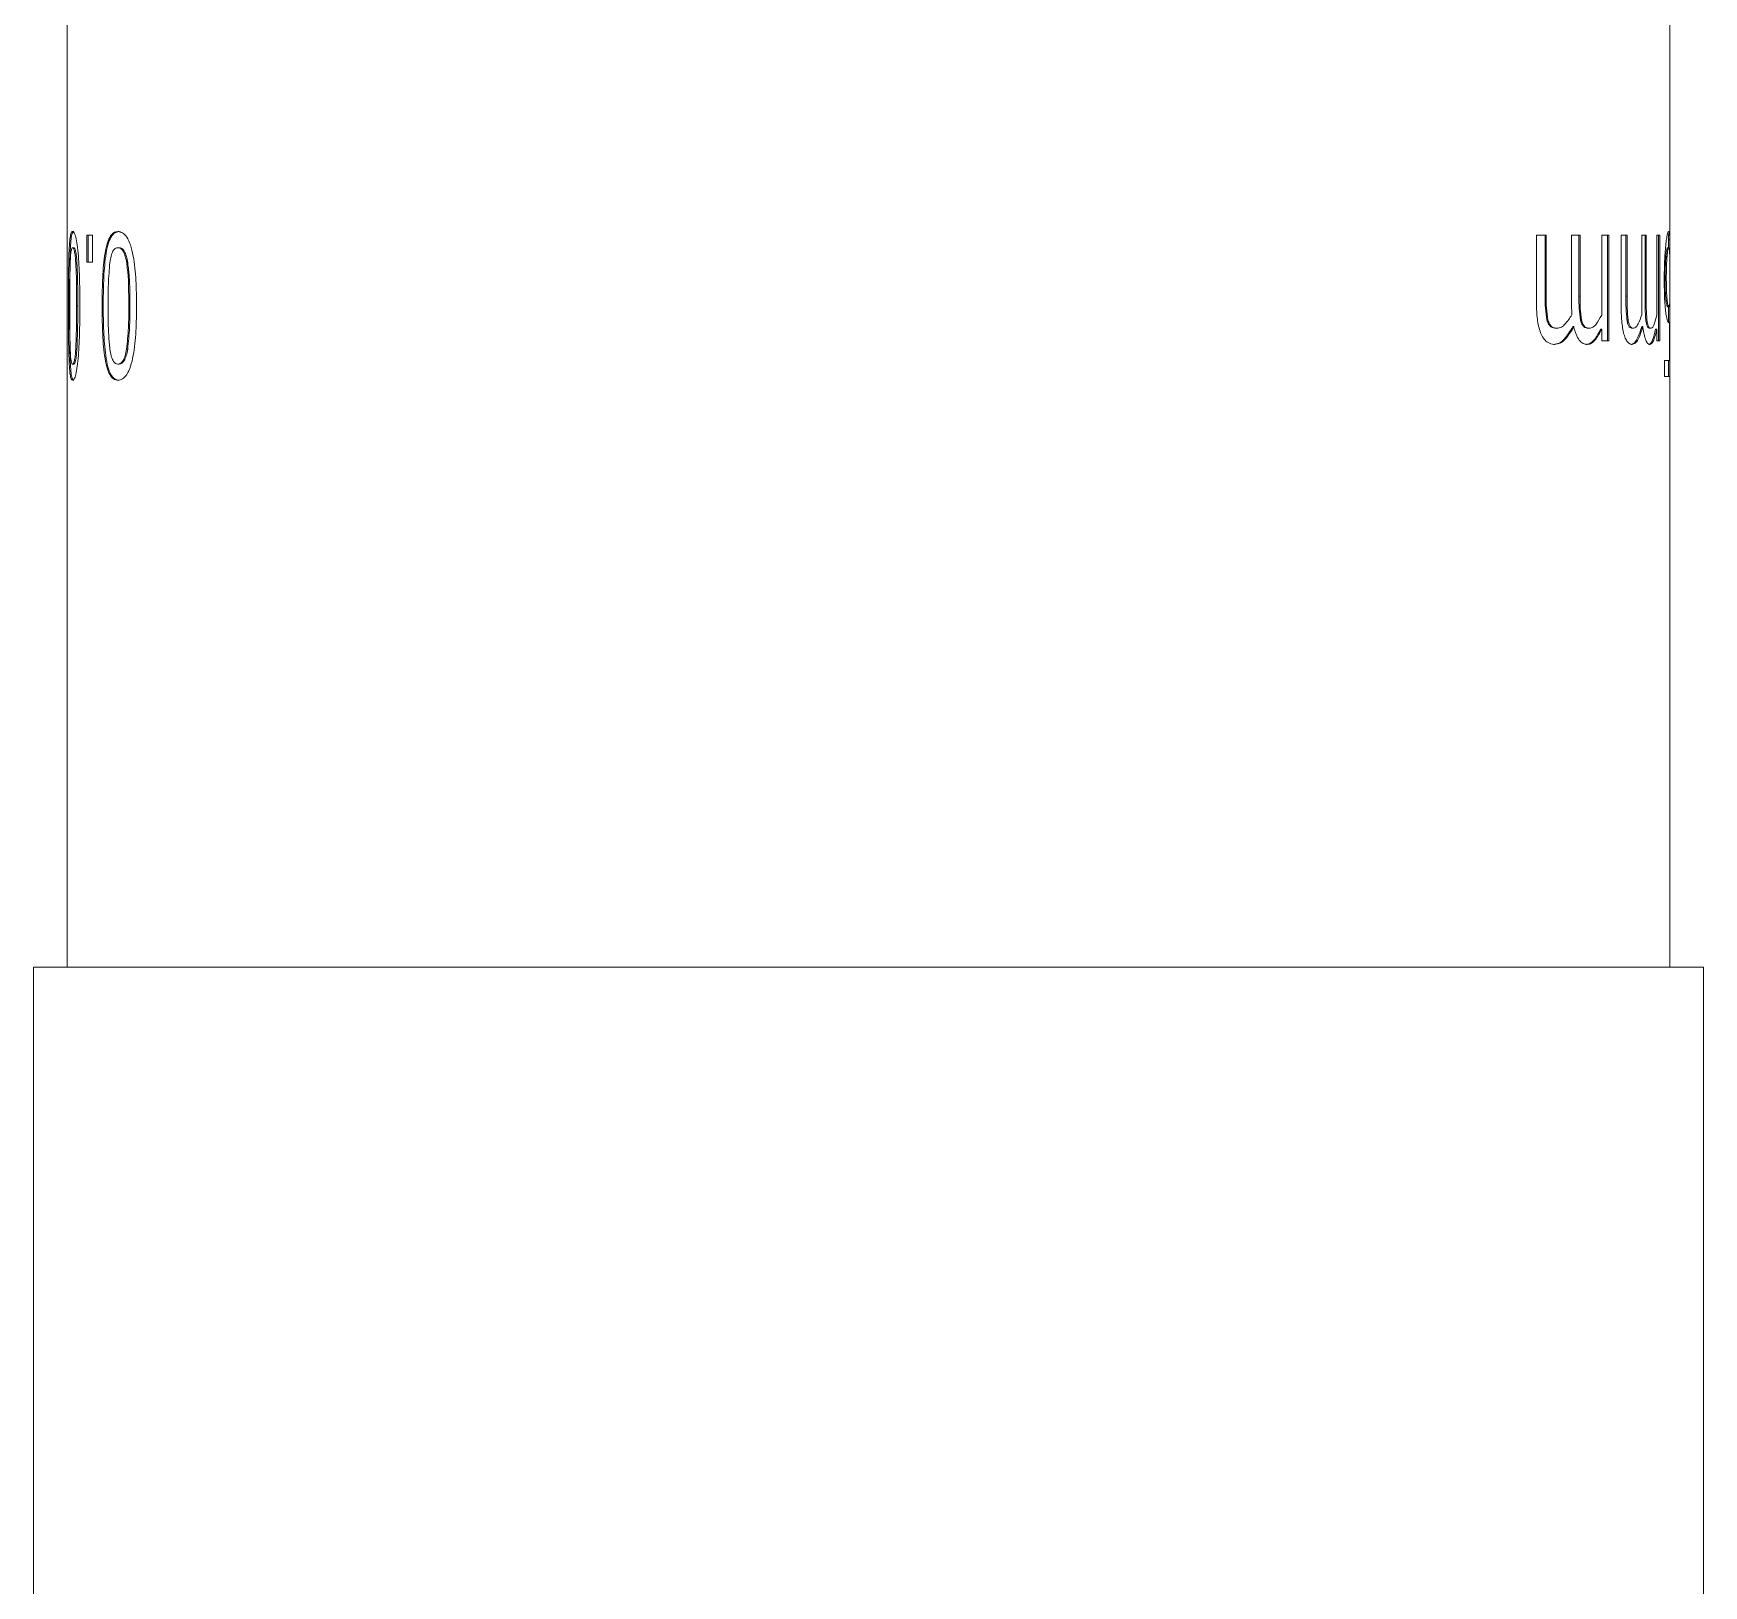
# Model space of a CAD drawing. Header units: millimetres. Extents: x 2 to 278, y 1 to 215.
# Drawn here: x 31.78 to 40.78, y 17.62 to 25.98 of the extents above; entities that cross this region are included whole.
import ezdxf

# ---------------------------------------------------------------- set-up
doc = ezdxf.new("R2010")
doc.units = ezdxf.units.MM

msp = doc.modelspace()

# ---------------------------------------------------------------- linework, layer by layer
at = {"color": 7, "linetype": 'Continuous', "lineweight": 18}
for p, q in [((31.9663, 29.9782), (31.9663, 24.8982)), ((40.6023, 20.9562), (40.6023, 29.9782)), ((31.9663, 24.8982), (31.9664, 24.8982)), ((31.9664, 24.8982), (31.9664, 24.821)), ((31.9956, 24.9175), (32.0019, 24.9175)), ((32.0729, 24.7535), (32.0729, 24.8982)), ((32.0729, 24.8982), (32.1024, 24.8982)), ((32.0791, 24.7535), (32.0791, 24.8982)), ((32.1024, 24.8982), (32.1024, 24.7535)), ((32.2398, 24.9175), (32.2457, 24.9175)), ((39.8839, 24.5265), (39.8839, 24.8982)), ((39.8839, 24.8982), (39.9363, 24.8982)), ((39.9309, 24.8982), (39.9309, 24.569)), ((39.9363, 24.8982), (39.9363, 24.569)), ((40.0732, 24.8982), (40.1185, 24.8982)), ((40.0732, 24.528), (40.0732, 24.8982)), ((40.1129, 24.8982), (40.1129, 24.569)), ((40.1185, 24.8982), (40.1185, 24.569)), ((40.2351, 24.8982), (40.2731, 24.8982)), ((40.2351, 24.4665), (40.2351, 24.8982)), ((40.2672, 24.8982), (40.2672, 24.3291)), ((40.2731, 24.8982), (40.2731, 24.3291)), ((40.3397, 24.5265), (40.3397, 24.8982)), ((40.3397, 24.8982), (40.3718, 24.8982)), ((40.3658, 24.8982), (40.3658, 24.569)), ((40.3718, 24.8982), (40.3718, 24.569)), ((40.4508, 24.8982), (40.4751, 24.8982)), ((40.4508, 24.528), (40.4508, 24.8982)), ((40.4689, 24.8982), (40.4689, 24.569)), ((40.4751, 24.8982), (40.4751, 24.569)), ((40.5319, 24.8982), (40.5482, 24.8982)), ((40.5319, 24.4665), (40.5319, 24.8982)), ((40.5419, 24.8982), (40.5419, 24.3291)), ((40.5482, 24.8982), (40.5482, 24.3291)), ((40.5959, 24.8724), (40.5959, 24.8307)), ((40.6023, 24.8724), (40.5959, 24.8724)), ((40.6023, 24.8724), (40.6023, 24.7631)), ((31.9663, 24.821), (31.9663, 24.3098)), ((32.0019, 24.8307), (31.9956, 24.8307)), ((32.0729, 24.7535), (32.1024, 24.7535)), ((32.2457, 24.8307), (32.2398, 24.8307)), ((40.5874, 24.7841), (40.581, 24.7841)), ((40.5962, 24.8307), (40.5898, 24.8307)), ((32.0189, 24.7484), (32.0126, 24.7484)), ((32.2928, 24.7484), (32.287, 24.7484)), ((40.5834, 24.6592), (40.5771, 24.6592)), ((31.9729, 24.5167), (31.9792, 24.5167)), ((32.0233, 24.5176), (32.017, 24.5176)), ((32.1546, 24.5167), (32.1606, 24.5167)), ((32.3041, 24.5176), (32.2982, 24.5176)), ((39.9363, 24.569), (39.9309, 24.569)), ((40.0749, 24.4691), (40.0732, 24.528)), ((40.1185, 24.569), (40.1129, 24.569)), ((40.3718, 24.569), (40.3658, 24.569)), ((40.4517, 24.4691), (40.4508, 24.528)), ((40.4751, 24.569), (40.4689, 24.569)), ((40.5878, 24.5481), (40.5815, 24.5481)), ((40.5975, 24.5124), (40.5911, 24.5124)), ((40.5957, 24.5124), (40.5957, 24.4296)), ((40.5975, 24.5124), (40.6021, 24.5317)), ((40.6021, 24.5317), (40.6021, 24.1362)), ((39.9455, 24.4417), (39.9401, 24.4417)), ((39.9956, 24.3966), (39.9901, 24.3966)), ((40.0846, 24.4055), (40.079, 24.4055)), ((40.1264, 24.4411), (40.1207, 24.4411)), ((40.1694, 24.3966), (40.1637, 24.3966)), ((40.2351, 24.3922), (40.2293, 24.3922)), ((40.2351, 24.3291), (40.2351, 24.3922)), ((40.3773, 24.4417), (40.3713, 24.4417)), ((40.4069, 24.3966), (40.4009, 24.3966)), ((40.457, 24.4055), (40.4509, 24.4055)), ((40.4792, 24.4411), (40.473, 24.4411)), ((40.501, 24.3966), (40.4948, 24.3966)), ((40.5319, 24.3922), (40.5257, 24.3922)), ((40.5319, 24.3291), (40.5319, 24.3922)), ((40.5999, 24.4296), (40.5936, 24.4296)), ((40.5999, 24.223), (40.5999, 24.4296)), ((31.9663, 24.3098), (31.9664, 24.3098)), ((31.9664, 24.3098), (31.9664, 24.2423)), ((39.9815, 24.3098), (39.9761, 24.3098)), ((40.1573, 24.3098), (40.1516, 24.3098)), ((40.2351, 24.3291), (40.2731, 24.3291)), ((40.3987, 24.3098), (40.3927, 24.3098)), ((40.495, 24.3098), (40.4888, 24.3098)), ((40.5319, 24.3291), (40.5482, 24.3291)), ((31.9663, 24.2404), (31.9663, 20.9562)), ((31.9664, 24.2423), (31.9664, 24.2404)), ((32.0188, 24.2843), (32.0125, 24.2843)), ((32.2926, 24.2843), (32.2867, 24.2843)), ((40.5733, 24.223), (40.5999, 24.223)), ((40.5733, 24.1362), (40.5733, 24.223)), ((40.5957, 24.223), (40.5957, 24.1362)), ((32.0019, 24.2037), (31.9956, 24.2037)), ((32.2457, 24.2037), (32.2398, 24.2037)), ((40.5733, 24.1362), (40.6021, 24.1362)), ((31.9956, 24.1169), (32.0019, 24.1169)), ((32.2398, 24.1169), (32.2457, 24.1169)), ((31.7843, 20.9562), (31.7843, 10.3279)), ((31.7843, 20.9562), (40.7843, 20.9562)), ((40.7843, 10.3279), (40.7843, 20.9562))]:
    msp.add_line(p, q, dxfattribs=at)
for points, knots in [([(31.9729, 24.5167), (31.973, 24.5623), (31.9731, 24.6534), (31.9746, 24.7669), (31.9779, 24.8456), (31.9821, 24.8899), (31.987, 24.9094), (31.9917, 24.9166), (31.9943, 24.9172), (31.9956, 24.9175)], [0, 0, 0, 0, 0.250444, 0.500204, 0.629673, 0.74991, 0.874737, 0.937355, 1, 1, 1, 1]), ([(31.9792, 24.5167), (31.9793, 24.5623), (31.9794, 24.6534), (31.981, 24.7669), (31.9842, 24.8457), (31.9884, 24.8894), (31.9933, 24.9111), (31.9971, 24.9134), (31.9985, 24.9142)], [0, 0, 0, 0, 0.266121, 0.531491, 0.669021, 0.796659, 0.92913, 1, 1, 1, 1]), ([(31.9956, 24.9175), (31.9984, 24.9163), (32.0039, 24.914), (32.0129, 24.8903), (32.0212, 24.8462), (32.0291, 24.7676), (32.0338, 24.6541), (32.0343, 24.5632), (32.0345, 24.5176)], [0, 0, 0, 0, 0.125111, 0.249993, 0.36919, 0.499633, 0.749486, 1, 1, 1, 1]), ([(32.1546, 24.5167), (32.1549, 24.5623), (32.1557, 24.6534), (32.1635, 24.7669), (32.1782, 24.8456), (32.195, 24.8899), (32.2126, 24.9094), (32.2278, 24.9166), (32.2358, 24.9172), (32.2398, 24.9175)], [0, 0, 0, 0, 0.250444, 0.500204, 0.629673, 0.74991, 0.874737, 0.937355, 1, 1, 1, 1]), ([(32.1606, 24.5167), (32.161, 24.5623), (32.1618, 24.6534), (32.1696, 24.7669), (32.1842, 24.8456), (32.2011, 24.8897), (32.222, 24.914), (32.2378, 24.9163), (32.2457, 24.9175)], [0, 0, 0, 0, 0.250623, 0.500537, 0.630057, 0.750262, 0.875018, 1, 1, 1, 1]), ([(32.2398, 24.9175), (32.2478, 24.9163), (32.264, 24.914), (32.288, 24.8903), (32.3086, 24.8462), (32.3276, 24.7676), (32.3386, 24.6541), (32.3397, 24.5632), (32.3402, 24.5176)], [0, 0, 0, 0, 0.125111, 0.249993, 0.36919, 0.499633, 0.749486, 1, 1, 1, 1]), ([(40.5722, 24.6584), (40.5726, 24.6927), (40.5733, 24.7612), (40.5778, 24.8157), (40.5801, 24.8429)], [0, 0, 0, 0, 0.500488, 1, 1, 1, 1]), ([(40.5801, 24.8429), (40.5815, 24.855), (40.5843, 24.8792), (40.5902, 24.9109), (40.5937, 24.9149), (40.596, 24.9175)], [0, 0, 0, 0, 0.250283, 0.500645, 1, 1, 1, 1]), ([(40.5927, 24.91), (40.5932, 24.9091), (40.5954, 24.9053), (40.5957, 24.8865), (40.5959, 24.8724)], [0, 0, 0, 0, 0.248689, 1, 1, 1, 1]), ([(40.596, 24.9175), (40.5977, 24.9156), (40.6013, 24.9118), (40.6019, 24.8856), (40.6023, 24.8724)], [0, 0, 0, 0, 0.497906, 1, 1, 1, 1]), ([(31.9826, 24.75), (31.9817, 24.7119), (31.98, 24.6356), (31.98, 24.5564), (31.98, 24.5167)], [0, 0, 0, 0, 0.499059, 1, 1, 1, 1]), ([(31.9956, 24.8307), (31.9941, 24.83), (31.991, 24.8288), (31.9871, 24.8138), (31.9842, 24.7864), (31.9831, 24.7622), (31.9826, 24.75)], [0, 0, 0, 0, 0.25041, 0.500285, 0.749896, 1, 1, 1, 1]), ([(32.0126, 24.7484), (32.0117, 24.7607), (32.01, 24.7854), (32.0056, 24.8137), (32.0005, 24.8289), (31.9973, 24.8301), (31.9956, 24.8307)], [0, 0, 0, 0, 0.250222, 0.499889, 0.749552, 1, 1, 1, 1]), ([(32.0189, 24.7484), (32.018, 24.7607), (32.0162, 24.7853), (32.0119, 24.8137), (32.0068, 24.8289), (32.0036, 24.8301), (32.0019, 24.8307)], [0, 0, 0, 0, 0.250374, 0.500084, 0.749673, 1, 1, 1, 1]), ([(32.1965, 24.75), (32.1932, 24.7119), (32.1865, 24.6356), (32.1867, 24.5564), (32.1868, 24.5167)], [0, 0, 0, 0, 0.499059, 1, 1, 1, 1]), ([(32.2398, 24.8307), (32.235, 24.83), (32.2256, 24.8288), (32.2127, 24.8138), (32.2025, 24.7864), (32.1985, 24.7622), (32.1965, 24.75)], [0, 0, 0, 0, 0.2504096, 0.5002853, 0.7498959, 1, 1, 1, 1]), ([(32.287, 24.7484), (32.2847, 24.7607), (32.28, 24.7854), (32.2685, 24.8137), (32.2543, 24.8289), (32.2446, 24.8301), (32.2398, 24.8307)], [0, 0, 0, 0, 0.250222, 0.499889, 0.749552, 1, 1, 1, 1]), ([(32.2928, 24.7484), (32.2905, 24.7607), (32.2859, 24.7853), (32.2744, 24.8137), (32.2602, 24.8289), (32.2505, 24.8301), (32.2457, 24.8307)], [0, 0, 0, 0, 0.250374, 0.500084, 0.749673, 1, 1, 1, 1]), ([(40.581, 24.7841), (40.5804, 24.7755), (40.5791, 24.7582), (40.5774, 24.7162), (40.5772, 24.6819), (40.5771, 24.6592)], [0, 0, 0, 0, 0.250087, 0.500377, 1, 1, 1, 1]), ([(40.5898, 24.8307), (40.5884, 24.8289), (40.5864, 24.8262), (40.5832, 24.8073), (40.5817, 24.7918), (40.581, 24.7841)], [0, 0, 0, 0, 0.499576, 0.749685, 1, 1, 1, 1]), ([(40.5874, 24.7841), (40.5867, 24.7755), (40.5855, 24.7582), (40.5837, 24.7162), (40.5835, 24.6819), (40.5834, 24.6592)], [0, 0, 0, 0, 0.250171, 0.500471, 1, 1, 1, 1]), ([(40.5962, 24.8307), (40.5948, 24.8289), (40.5927, 24.8262), (40.5895, 24.8073), (40.5881, 24.7918), (40.5874, 24.7841)], [0, 0, 0, 0, 0.499669, 0.749771, 1, 1, 1, 1]), ([(40.6023, 24.7631), (40.6019, 24.7817), (40.6012, 24.8187), (40.5978, 24.8267), (40.5962, 24.8307)], [0, 0, 0, 0, 0.501146, 1, 1, 1, 1]), ([(32.017, 24.5176), (32.017, 24.5452), (32.0168, 24.5976), (32.0162, 24.6761), (32.0138, 24.7241), (32.0126, 24.7484)], [0, 0, 0, 0, 0.354373, 0.673041, 1, 1, 1, 1]), ([(32.0233, 24.5176), (32.0232, 24.5452), (32.0231, 24.5976), (32.0225, 24.6761), (32.0201, 24.7241), (32.0189, 24.7484)], [0, 0, 0, 0, 0.3543865, 0.6730634, 1, 1, 1, 1]), ([(32.2982, 24.5176), (32.298, 24.5452), (32.2977, 24.5976), (32.2961, 24.6761), (32.29, 24.7241), (32.287, 24.7484)], [0, 0, 0, 0, 0.354373, 0.673041, 1, 1, 1, 1]), ([(32.3041, 24.5176), (32.3039, 24.5452), (32.3036, 24.5976), (32.302, 24.6761), (32.2959, 24.7241), (32.2928, 24.7484)], [0, 0, 0, 0, 0.354386, 0.673063, 1, 1, 1, 1]), ([(40.5815, 24.4733), (40.5801, 24.4846), (40.5773, 24.507), (40.573, 24.5687), (40.5725, 24.6225), (40.5722, 24.6584)], [0, 0, 0, 0, 0.250527, 0.501054, 1, 1, 1, 1]), ([(40.5771, 24.6592), (40.5772, 24.6378), (40.5775, 24.6058), (40.5795, 24.5684), (40.5808, 24.5548), (40.5815, 24.5481)], [0, 0, 0, 0, 0.499196, 0.749772, 1, 1, 1, 1]), ([(40.5834, 24.6592), (40.5836, 24.6378), (40.5838, 24.6058), (40.5858, 24.5684), (40.5872, 24.5548), (40.5878, 24.5481)], [0, 0, 0, 0, 0.4990609, 0.7496541, 1, 1, 1, 1]), ([(31.9956, 24.1169), (31.9931, 24.118), (31.988, 24.1203), (31.9821, 24.1443), (31.9779, 24.1886), (31.9747, 24.2671), (31.9731, 24.3804), (31.973, 24.4712), (31.9729, 24.5167)], [0, 0, 0, 0, 0.125105, 0.249989, 0.369027, 0.499664, 0.749497, 1, 1, 1, 1]), ([(32.0019, 24.1169), (31.9994, 24.118), (31.9943, 24.1203), (31.9884, 24.1443), (31.9843, 24.1886), (31.981, 24.2671), (31.9795, 24.3804), (31.9793, 24.4712), (31.9792, 24.5167)], [0, 0, 0, 0, 0.124989, 0.249779, 0.368795, 0.499427, 0.749366, 1, 1, 1, 1]), ([(31.98, 24.5167), (31.9801, 24.4884), (31.9802, 24.435), (31.9806, 24.3558), (31.9819, 24.3077), (31.9826, 24.2834)], [0, 0, 0, 0, 0.3600815, 0.6767931, 1, 1, 1, 1]), ([(32.0345, 24.5176), (32.0343, 24.4721), (32.0338, 24.381), (32.0291, 24.2685), (32.0213, 24.1896), (32.013, 24.1449), (32.0055, 24.1251), (31.9997, 24.1177), (31.997, 24.1172), (31.9956, 24.1169)], [0, 0, 0, 0, 0.250468, 0.500246, 0.625197, 0.749918, 0.874721, 0.937349, 1, 1, 1, 1]), ([(32.0125, 24.2843), (32.014, 24.3225), (32.0171, 24.3989), (32.017, 24.478), (32.017, 24.5176)], [0, 0, 0, 0, 0.4989002, 1, 1, 1, 1]), ([(32.0188, 24.2843), (32.0203, 24.3225), (32.0233, 24.3989), (32.0233, 24.478), (32.0233, 24.5176)], [0, 0, 0, 0, 0.498884, 1, 1, 1, 1]), ([(32.2398, 24.1169), (32.2319, 24.118), (32.2161, 24.1203), (32.1952, 24.1443), (32.1784, 24.1886), (32.1639, 24.2671), (32.1557, 24.3804), (32.1549, 24.4712), (32.1546, 24.5167)], [0, 0, 0, 0, 0.125105, 0.249989, 0.369027, 0.499664, 0.749497, 1, 1, 1, 1]), ([(32.2457, 24.1169), (32.2378, 24.118), (32.2221, 24.1203), (32.2012, 24.1443), (32.1844, 24.1886), (32.1699, 24.2671), (32.1618, 24.3804), (32.161, 24.4712), (32.1606, 24.5167)], [0, 0, 0, 0, 0.124989, 0.249779, 0.368795, 0.499427, 0.749366, 1, 1, 1, 1]), ([(32.1868, 24.5167), (32.187, 24.4884), (32.1873, 24.435), (32.1889, 24.3558), (32.1941, 24.3077), (32.1967, 24.2834)], [0, 0, 0, 0, 0.360082, 0.676793, 1, 1, 1, 1]), ([(32.3402, 24.5176), (32.3397, 24.4721), (32.3386, 24.381), (32.3276, 24.2685), (32.3089, 24.1896), (32.2883, 24.1449), (32.2681, 24.1251), (32.2518, 24.1177), (32.2438, 24.1172), (32.2398, 24.1169)], [0, 0, 0, 0, 0.250468, 0.500246, 0.625197, 0.749918, 0.874721, 0.937349, 1, 1, 1, 1]), ([(32.2867, 24.2843), (32.2906, 24.3225), (32.2983, 24.3989), (32.2983, 24.478), (32.2982, 24.5176)], [0, 0, 0, 0, 0.4989, 1, 1, 1, 1]), ([(32.2926, 24.2843), (32.2965, 24.3225), (32.3042, 24.3989), (32.3041, 24.478), (32.3041, 24.5176)], [0, 0, 0, 0, 0.498884, 1, 1, 1, 1]), ([(39.9815, 24.3098), (39.9673, 24.3117), (39.946, 24.3146), (39.9205, 24.3417), (39.9003, 24.3813), (39.886, 24.4458), (39.8846, 24.4996), (39.8839, 24.5265)], [0, 0, 0, 0, 0.249661, 0.375114, 0.499851, 0.749401, 1, 1, 1, 1]), ([(39.9309, 24.569), (39.9309, 24.5473), (39.9307, 24.5041), (39.937, 24.4624), (39.9401, 24.4417)], [0, 0, 0, 0, 0.501464, 1, 1, 1, 1]), ([(39.9363, 24.569), (39.9362, 24.5473), (39.9361, 24.5041), (39.9423, 24.4624), (39.9455, 24.4417)], [0, 0, 0, 0, 0.501446, 1, 1, 1, 1]), ([(40.1129, 24.569), (40.1128, 24.5472), (40.1126, 24.5038), (40.118, 24.4619), (40.1207, 24.4411)], [0, 0, 0, 0, 0.501424, 1, 1, 1, 1]), ([(40.1185, 24.569), (40.1184, 24.5472), (40.1183, 24.5038), (40.1237, 24.4619), (40.1264, 24.4411)], [0, 0, 0, 0, 0.501406, 1, 1, 1, 1]), ([(40.3987, 24.3098), (40.3903, 24.3117), (40.3777, 24.3146), (40.3622, 24.3417), (40.3498, 24.3813), (40.3409, 24.4458), (40.3401, 24.4996), (40.3397, 24.5265)], [0, 0, 0, 0, 0.249661, 0.375114, 0.499851, 0.749401, 1, 1, 1, 1]), ([(40.3658, 24.569), (40.3657, 24.5473), (40.3656, 24.5041), (40.3694, 24.4624), (40.3713, 24.4417)], [0, 0, 0, 0, 0.501464, 1, 1, 1, 1]), ([(40.3718, 24.569), (40.3717, 24.5473), (40.3716, 24.5041), (40.3754, 24.4624), (40.3773, 24.4417)], [0, 0, 0, 0, 0.501446, 1, 1, 1, 1]), ([(40.4689, 24.569), (40.4689, 24.5472), (40.4688, 24.5038), (40.4716, 24.4619), (40.473, 24.4411)], [0, 0, 0, 0, 0.501424, 1, 1, 1, 1]), ([(40.4751, 24.569), (40.475, 24.5472), (40.475, 24.5038), (40.4778, 24.4619), (40.4792, 24.4411)], [0, 0, 0, 0, 0.501406, 1, 1, 1, 1]), ([(40.5815, 24.5481), (40.5824, 24.5412), (40.5842, 24.5275), (40.5877, 24.5149), (40.5898, 24.5134), (40.5911, 24.5124)], [0, 0, 0, 0, 0.249775, 0.499794, 1, 1, 1, 1]), ([(40.5878, 24.5481), (40.5887, 24.5412), (40.5905, 24.5275), (40.5941, 24.5149), (40.5961, 24.5134), (40.5975, 24.5124)], [0, 0, 0, 0, 0.249718, 0.49974, 1, 1, 1, 1]), ([(39.9401, 24.4417), (39.9428, 24.4338), (39.9483, 24.4181), (39.9657, 24.3981), (39.9804, 24.3972), (39.9901, 24.3966)], [0, 0, 0, 0, 0.249154, 0.500153, 1, 1, 1, 1]), ([(39.9455, 24.4417), (39.9482, 24.4338), (39.9537, 24.4181), (39.9711, 24.3981), (39.9858, 24.3972), (39.9956, 24.3966)], [0, 0, 0, 0, 0.24901, 0.499994, 1, 1, 1, 1]), ([(40.079, 24.4055), (40.0645, 24.3806), (40.0428, 24.3432), (40.0061, 24.3136), (39.9861, 24.3111), (39.9761, 24.3098)], [0, 0, 0, 0, 0.5001296, 0.7500937, 1, 1, 1, 1]), ([(40.0846, 24.4055), (40.0701, 24.3806), (40.0483, 24.3432), (40.0116, 24.3136), (39.9915, 24.3111), (39.9815, 24.3098)], [0, 0, 0, 0, 0.500031, 0.750024, 1, 1, 1, 1]), ([(39.9956, 24.3966), (40.0032, 24.3979), (40.0184, 24.4004), (40.0458, 24.425), (40.0633, 24.4515), (40.0749, 24.4691)], [0, 0, 0, 0, 0.249663, 0.499643, 1, 1, 1, 1]), ([(40.1573, 24.3098), (40.15, 24.3107), (40.1354, 24.3124), (40.114, 24.3306), (40.0991, 24.3571), (40.0897, 24.3833), (40.0863, 24.3981), (40.0846, 24.4055)], [0, 0, 0, 0, 0.2502086, 0.4999391, 0.7495472, 0.8747262, 1, 1, 1, 1]), ([(40.1207, 24.4411), (40.1231, 24.4333), (40.1278, 24.4176), (40.1429, 24.3982), (40.1553, 24.3973), (40.1637, 24.3966)], [0, 0, 0, 0, 0.2488376, 0.5000204, 1, 1, 1, 1]), ([(40.1264, 24.4411), (40.1287, 24.4333), (40.1334, 24.4176), (40.1485, 24.3982), (40.161, 24.3973), (40.1694, 24.3966)], [0, 0, 0, 0, 0.248695, 0.499864, 1, 1, 1, 1]), ([(40.2293, 24.3922), (40.2183, 24.3707), (40.2018, 24.3384), (40.1777, 24.3168), (40.163, 24.3106), (40.1554, 24.3101), (40.1516, 24.3098)], [0, 0, 0, 0, 0.499841, 0.749703, 0.874828, 1, 1, 1, 1]), ([(40.2351, 24.3922), (40.2241, 24.3707), (40.2076, 24.3384), (40.1834, 24.3168), (40.1687, 24.3106), (40.1611, 24.3101), (40.1573, 24.3098)], [0, 0, 0, 0, 0.499747, 0.749637, 0.874793, 1, 1, 1, 1]), ([(40.1694, 24.3966), (40.1757, 24.3979), (40.1883, 24.4003), (40.2111, 24.4239), (40.2255, 24.4495), (40.2351, 24.4665)], [0, 0, 0, 0, 0.249731, 0.499687, 1, 1, 1, 1]), ([(40.3713, 24.4417), (40.3729, 24.4338), (40.3762, 24.4181), (40.3866, 24.3981), (40.3952, 24.3972), (40.4009, 24.3966)], [0, 0, 0, 0, 0.249154, 0.500153, 1, 1, 1, 1]), ([(40.3773, 24.4417), (40.3789, 24.4338), (40.3822, 24.4181), (40.3926, 24.3981), (40.4012, 24.3972), (40.4069, 24.3966)], [0, 0, 0, 0, 0.24901, 0.499994, 1, 1, 1, 1]), ([(40.4509, 24.4055), (40.443, 24.3806), (40.431, 24.3432), (40.4102, 24.3136), (40.3985, 24.3111), (40.3927, 24.3098)], [0, 0, 0, 0, 0.50013, 0.750094, 1, 1, 1, 1]), ([(40.457, 24.4055), (40.4491, 24.3806), (40.4371, 24.3432), (40.4163, 24.3136), (40.4046, 24.3111), (40.3987, 24.3098)], [0, 0, 0, 0, 0.500031, 0.7500235, 1, 1, 1, 1]), ([(40.4069, 24.3966), (40.4113, 24.3979), (40.4201, 24.4004), (40.4357, 24.425), (40.4453, 24.4515), (40.4517, 24.4691)], [0, 0, 0, 0, 0.249663, 0.499643, 1, 1, 1, 1]), ([(40.495, 24.3098), (40.4913, 24.3107), (40.4839, 24.3124), (40.4728, 24.3306), (40.4648, 24.3571), (40.4598, 24.3833), (40.4579, 24.3981), (40.457, 24.4055)], [0, 0, 0, 0, 0.250209, 0.499939, 0.749547, 0.874726, 1, 1, 1, 1]), ([(40.473, 24.4411), (40.4742, 24.4333), (40.4767, 24.4176), (40.4844, 24.3982), (40.4906, 24.3973), (40.4948, 24.3966)], [0, 0, 0, 0, 0.2488376, 0.5000204, 1, 1, 1, 1]), ([(40.4792, 24.4411), (40.4804, 24.4333), (40.4829, 24.4176), (40.4906, 24.3982), (40.4968, 24.3973), (40.501, 24.3966)], [0, 0, 0, 0, 0.248695, 0.499864, 1, 1, 1, 1]), ([(40.5257, 24.3922), (40.5207, 24.3707), (40.5133, 24.3384), (40.5017, 24.3168), (40.4945, 24.3106), (40.4907, 24.3101), (40.4888, 24.3098)], [0, 0, 0, 0, 0.499841, 0.749703, 0.874828, 1, 1, 1, 1]), ([(40.5319, 24.3922), (40.527, 24.3707), (40.5195, 24.3384), (40.5079, 24.3168), (40.5007, 24.3106), (40.4969, 24.3101), (40.495, 24.3098)], [0, 0, 0, 0, 0.4997473, 0.749637, 0.8747927, 1, 1, 1, 1]), ([(40.501, 24.3966), (40.5041, 24.3979), (40.5103, 24.4003), (40.5211, 24.4239), (40.5276, 24.4495), (40.5319, 24.4665)], [0, 0, 0, 0, 0.249731, 0.499687, 1, 1, 1, 1]), ([(40.5962, 24.4256), (40.5942, 24.426), (40.5901, 24.4269), (40.5844, 24.4579), (40.5815, 24.4733)], [0, 0, 0, 0, 0.5012855, 1, 1, 1, 1]), ([(40.5999, 24.4296), (40.5994, 24.4284), (40.5984, 24.4261), (40.597, 24.4257), (40.5962, 24.4256)], [0, 0, 0, 0, 0.499995, 1, 1, 1, 1]), ([(31.9826, 24.2834), (31.9832, 24.2715), (31.9843, 24.2477), (31.9872, 24.2204), (31.991, 24.2055), (31.9941, 24.2043), (31.9956, 24.2037)], [0, 0, 0, 0, 0.250219, 0.499945, 0.749642, 1, 1, 1, 1]), ([(31.9956, 24.2037), (31.9972, 24.2044), (32.0005, 24.2056), (32.0055, 24.2208), (32.0098, 24.2484), (32.0116, 24.2723), (32.0125, 24.2843)], [0, 0, 0, 0, 0.2503822, 0.5001955, 0.7498189, 1, 1, 1, 1]), ([(32.0019, 24.2037), (32.0035, 24.2044), (32.0068, 24.2056), (32.0118, 24.2208), (32.0161, 24.2484), (32.0179, 24.2723), (32.0188, 24.2843)], [0, 0, 0, 0, 0.250264, 0.500007, 0.749672, 1, 1, 1, 1]), ([(32.1967, 24.2834), (32.1987, 24.2715), (32.2028, 24.2477), (32.2129, 24.2204), (32.2257, 24.2055), (32.2351, 24.2043), (32.2398, 24.2037)], [0, 0, 0, 0, 0.250219, 0.499945, 0.749642, 1, 1, 1, 1]), ([(32.2398, 24.2037), (32.2445, 24.2044), (32.2541, 24.2056), (32.2681, 24.2208), (32.2795, 24.2484), (32.2843, 24.2723), (32.2867, 24.2843)], [0, 0, 0, 0, 0.250382, 0.500195, 0.749819, 1, 1, 1, 1]), ([(32.2457, 24.2037), (32.2505, 24.2044), (32.26, 24.2056), (32.274, 24.2208), (32.2854, 24.2484), (32.2902, 24.2723), (32.2926, 24.2843)], [0, 0, 0, 0, 0.250264, 0.500007, 0.749672, 1, 1, 1, 1])]:
    msp.add_open_spline(points, degree=3, knots=knots, dxfattribs=at)

doc.saveas('drawing.dxf')
